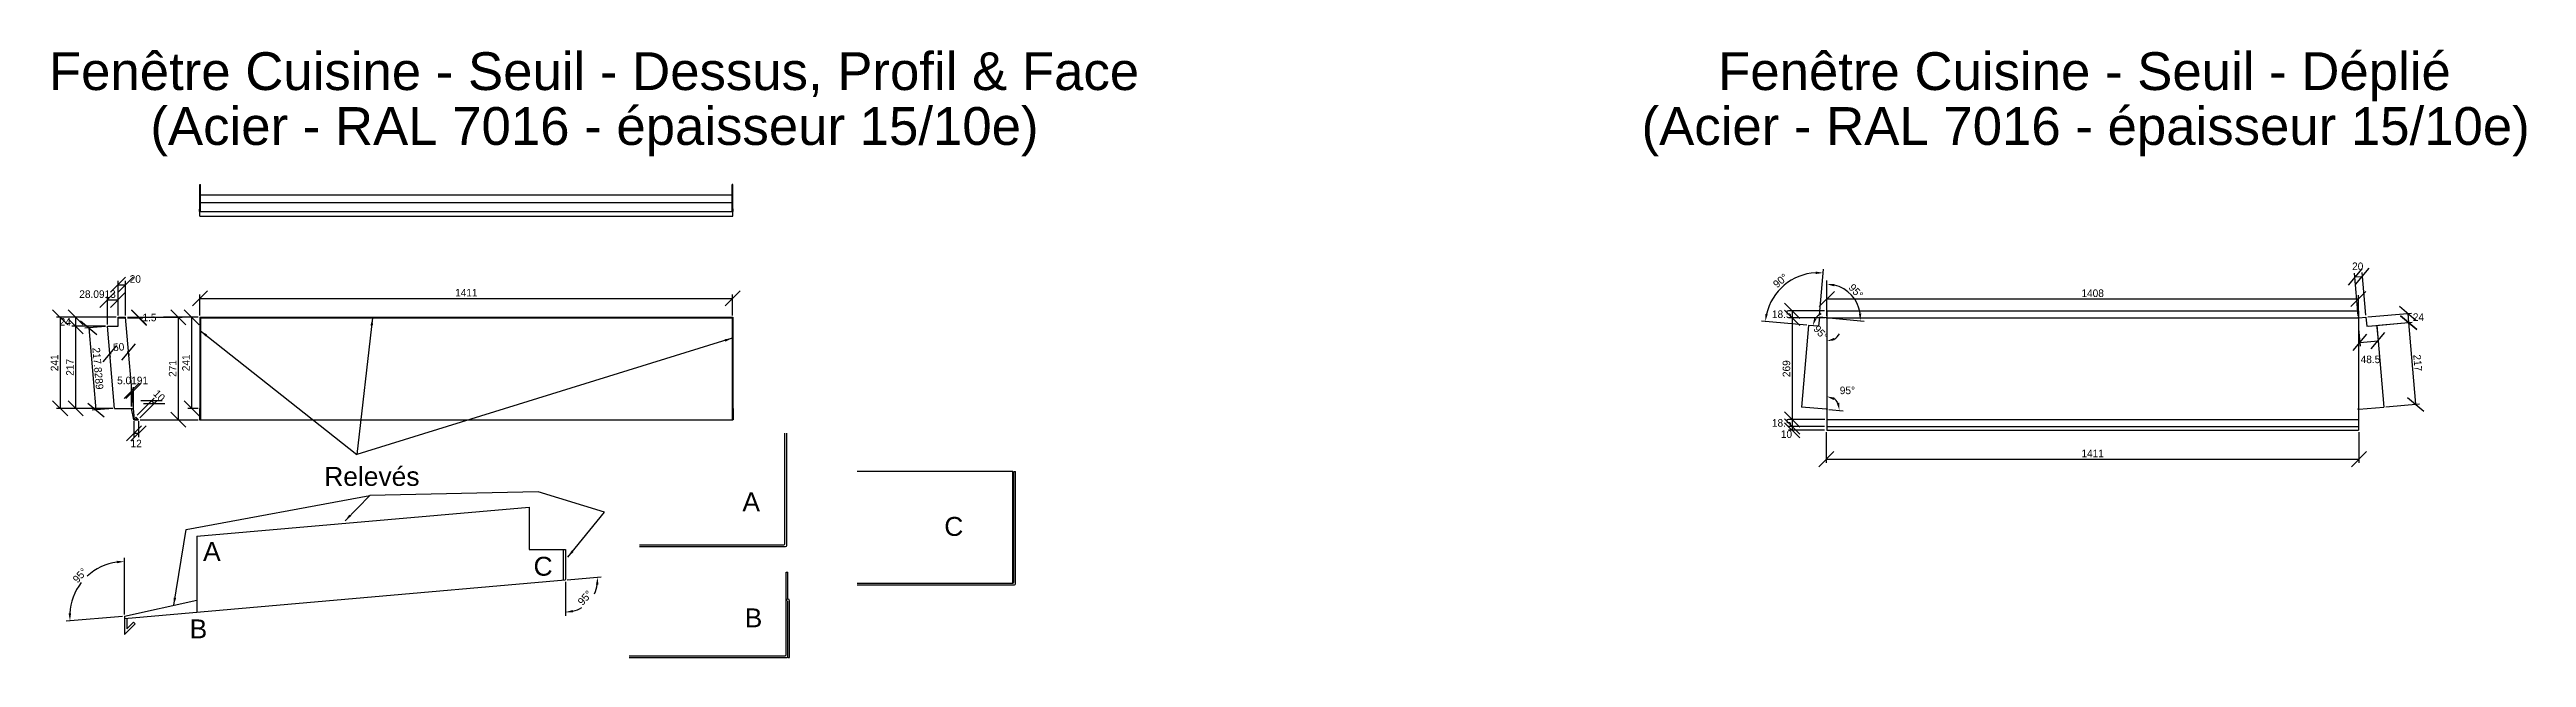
# Model space of a CAD drawing. Header units: millimetres. Extents: x 309 to 6870, y 299 to 1908.
import ezdxf

# ---------------------------------------------------------------- set-up
doc = ezdxf.new("R2010")
doc.units = ezdxf.units.MM
doc.layers.get('Defpoints').update_dxf_attribs({"true_color": 0xffffff})
doc.layers.add('0 ... Seuil ... Rectangle', color=5, linetype='Continuous', lineweight=25, true_color=0x0000ff)
doc.layers.add('0 ... Seuil ... Rectangle ... Cotes Angles', color=4, linetype='Continuous', lineweight=25, true_color=0x00ffff)
doc.styles.add('QCADDimTextStyle', font='txt')
doc.styles.add('textstyle11', font='')
doc.styles.add('textstyle12', font='')
doc.styles.add('textstyle13', font='')
doc.styles.add('textstyle14', font='')
doc.styles.add('textstyle15', font='')
doc.styles.add('textstyle16', font='')
doc.styles.add('textstyle17', font='')
doc.styles.add('textstyle18', font='')
doc.styles.add('textstyle19', font='')
doc.styles.add('textstyle20', font='')
doc.styles.add('textstyle21', font='')
doc.styles.get('textstyle11').set_extended_font_data('Liberation Sans')
doc.styles.get('textstyle12').set_extended_font_data('Liberation Sans')
doc.styles.get('textstyle13').set_extended_font_data('Liberation Sans')
doc.styles.get('textstyle14').set_extended_font_data('Liberation Sans')
doc.styles.get('textstyle15').set_extended_font_data('Liberation Sans')
doc.styles.get('textstyle16').set_extended_font_data('Liberation Sans')
doc.styles.get('textstyle17').set_extended_font_data('Liberation Sans')
doc.styles.get('textstyle18').set_extended_font_data('Liberation Sans')
doc.styles.get('textstyle19').set_extended_font_data('Liberation Sans')
doc.styles.get('textstyle20').set_extended_font_data('Liberation Sans')
doc.styles.get('textstyle21').set_extended_font_data('Liberation Sans')
doc.dimstyles.new('QCADDimStyle', dxfattribs={"dimtxt": 20, "dimasz": 20, "dimexe": 10, "dimexo": 5, "dimgap": 5, "dimtad": 1, "dimtoh": 1, "dimdec": 4, "dimzin": 0, "dimdsep": 46, "dimtxsty": 'QCADDimTextStyle', "dimcen": 0.09, "dimadec": 0, "dimazin": 0, "dimtfac": 1, "dimtdec": 4, "dimtofl": 0, "dimtmove": 0, "dimatfit": 3, "dimfxl": 1, "dimtolj": 1, "dimtzin": 0, "dimarcsym": 0})

# ---------------------------------------------------------------- blocks, each defined once
blk = doc.blocks.new('*D1')
at = {"layer": '0 ... Seuil ... Rectangle ... Cotes Angles', "color": 0, "lineweight": -2}
for p, q in [((434.2, 1152.9), (390.8, 1189.2)), ((457.1, 1175), (402.5, 1170.2)), ((412.5, 1171.1), (431.5, 954.1)), ((409.8, 972.2), (453.1, 935.9)), ((476, 958), (421.5, 953.2))]:
    blk.add_line(p, q, dxfattribs=at)
at = {"layer": 'Defpoints', "color": 0}
for p in [(462, 1175.4), (431.5, 954.1), (481, 958.4)]:
    blk.add_point(p, dxfattribs=at)
at = {"layer": '0 ... Seuil ... Rectangle ... Cotes Angles', "color": 0, "insert": (436.9, 1063.9), "char_height": 20, "attachment_point": 5, "rotation": 275, "style": 'QCADDimTextStyle'}
blk.add_mtext('\\A1;217.8289', dxfattribs=at)
blk = doc.blocks.new('*D2')
at = {"layer": '0 ... Seuil ... Rectangle ... Cotes Angles', "color": 0, "lineweight": -2}
for p, q in [((397.8, 1179.4), (357.8, 1219.4)), ((357.8, 1195.4), (397.8, 1155.4)), ((485.1, 1199.4), (367.8, 1199.4)), ((377.8, 1199.4), (377.8, 1175.4)), ((457, 1175.4), (367.8, 1175.4))]:
    blk.add_line(p, q, dxfattribs=at)
at = {"layer": 'Defpoints', "color": 0}
for p in [(490.1, 1199.4), (377.8, 1175.4), (462, 1175.4)]:
    blk.add_point(p, dxfattribs=at)
at = {"layer": '0 ... Seuil ... Rectangle ... Cotes Angles', "color": 0, "insert": (350.3, 1187.4), "char_height": 20, "attachment_point": 5, "style": 'QCADDimTextStyle'}
blk.add_mtext('\\A1;24', dxfattribs=at)
blk = doc.blocks.new('*D3')
at = {"layer": '0 ... Seuil ... Rectangle ... Cotes Angles', "color": 0, "lineweight": -2}
for p, q in [((397.8, 1155.4), (357.8, 1195.4)), ((457, 1175.4), (367.8, 1175.4)), ((377.8, 1175.4), (377.8, 958.4)), ((357.8, 978.4), (397.8, 938.4)), ((476, 958.4), (367.8, 958.4))]:
    blk.add_line(p, q, dxfattribs=at)
at = {"layer": 'Defpoints', "color": 0}
for p in [(462, 1175.4), (377.8, 958.4), (481, 958.4)]:
    blk.add_point(p, dxfattribs=at)
at = {"layer": '0 ... Seuil ... Rectangle ... Cotes Angles', "color": 0, "insert": (362.8, 1066.9), "char_height": 20, "attachment_point": 5, "rotation": 90, "style": 'QCADDimTextStyle'}
blk.add_mtext('\\A1;217', dxfattribs=at)
blk = doc.blocks.new('*D4')
at = {"layer": '0 ... Seuil ... Rectangle ... Cotes Angles', "color": 0, "lineweight": -2}
for p, q in [((515.1, 1199.4), (555.9, 1199.4)), ((515.3, 1197.9), (555.9, 1197.9)), ((525.9, 1219.4), (565.9, 1179.4)), ((565.9, 1177.9), (525.9, 1217.9))]:
    blk.add_line(p, q, dxfattribs=at)
at = {"layer": 'Defpoints', "color": 0}
for p in [(510.1, 1199.4), (510.3, 1197.9), (545.9, 1197.9)]:
    blk.add_point(p, dxfattribs=at)
at = {"layer": '0 ... Seuil ... Rectangle ... Cotes Angles', "color": 0, "insert": (573.4, 1198.7), "char_height": 20, "attachment_point": 5, "style": 'QCADDimTextStyle'}
blk.add_mtext('\\A1;1.5', dxfattribs=at)
blk = doc.blocks.new('*D5')
at = {"layer": '0 ... Seuil ... Rectangle ... Cotes Angles', "color": 0, "lineweight": -2}
for p, q in [((486.5, 1125), (450.2, 1081.7)), ((500, 1086), (536.3, 1129.4)), ((468.3, 1103.4), (472.1, 1103.7)), ((468.7, 1098.9), (469.2, 1093.4)), ((518.2, 1107.7), (514.4, 1107.4)), ((518.5, 1103.3), (519, 1097.8))]:
    blk.add_line(p, q, dxfattribs=at)
at = {"layer": 'Defpoints', "color": 0}
for p in [(468.3, 1103.9), (518.1, 1108.2), (518.2, 1107.7)]:
    blk.add_point(p, dxfattribs=at)
at = {"layer": '0 ... Seuil ... Rectangle ... Cotes Angles', "color": 0, "insert": (491.9, 1120.5), "char_height": 20, "attachment_point": 5, "rotation": 5, "style": 'QCADDimTextStyle'}
blk.add_mtext('\\A1;50', dxfattribs=at)
blk = doc.blocks.new('*D6')
at = {"layer": '0 ... Seuil ... Rectangle ... Cotes Angles', "color": 0, "lineweight": -2}
for p, q in [((515.1, 1199.4), (659.8, 1199.4)), ((669.8, 1179.4), (629.8, 1219.4)), ((649.8, 1199.4), (649.8, 928.4)), ((549.2, 928.4), (659.8, 928.4)), ((629.8, 948.4), (669.8, 908.4))]:
    blk.add_line(p, q, dxfattribs=at)
at = {"layer": 'Defpoints', "color": 0}
for p in [(510.1, 1199.4), (544.2, 928.4), (649.8, 928.4)]:
    blk.add_point(p, dxfattribs=at)
at = {"layer": '0 ... Seuil ... Rectangle ... Cotes Angles', "color": 0, "insert": (634.8, 1063.9), "char_height": 20, "attachment_point": 5, "rotation": 90, "style": 'QCADDimTextStyle'}
blk.add_mtext('\\A1;271', dxfattribs=at)
blk = doc.blocks.new('*D7')
at = {"layer": '0 ... Seuil ... Rectangle ... Cotes Angles', "color": 0, "lineweight": -2}
for p, q in [((540.8, 940), (585.7, 984.9)), ((547.9, 932.9), (592.8, 977.9)), ((606.9, 977.9), (550.4, 977.9)), ((557.4, 970.8), (614, 970.8)), ((578.7, 977.9), (585.7, 970.8))]:
    blk.add_line(p, q, dxfattribs=at)
at = {"layer": 'Defpoints', "color": 0}
for p in [(537.3, 936.5), (544.3, 929.4), (585.7, 970.8)]:
    blk.add_point(p, dxfattribs=at)
at = {"layer": '0 ... Seuil ... Rectangle ... Cotes Angles', "color": 0, "insert": (599.3, 992), "char_height": 20, "attachment_point": 5, "rotation": 315, "style": 'QCADDimTextStyle'}
blk.add_mtext('\\A1;10', dxfattribs=at)
blk = doc.blocks.new('*D8')
at = {"layer": '0 ... Seuil ... Rectangle ... Cotes Angles', "color": 0, "lineweight": -2}
for p, q in [((532.3, 924.4), (532.3, 882.5)), ((544.3, 924.4), (544.3, 882.5)), ((552.3, 912.5), (512.3, 872.5)), ((524.3, 872.5), (564.3, 912.5)), ((532.3, 892.5), (544.3, 892.5))]:
    blk.add_line(p, q, dxfattribs=at)
at = {"layer": 'Defpoints', "color": 0}
for p in [(532.3, 929.4), (544.3, 929.4), (544.3, 892.5)]:
    blk.add_point(p, dxfattribs=at)
at = {"layer": '0 ... Seuil ... Rectangle ... Cotes Angles', "color": 0, "insert": (538.2, 865.3), "char_height": 20, "attachment_point": 5, "style": 'QCADDimTextStyle'}
blk.add_mtext('\\A1;12', dxfattribs=at)
blk = doc.blocks.new('*D9')
at = {"layer": '0 ... Seuil ... Rectangle ... Cotes Angles', "color": 0, "lineweight": -2}
for p, q in [((705.1, 1179.4), (665.1, 1219.4)), ((702.2, 1199.4), (675.1, 1199.4)), ((685.1, 1199.4), (685.1, 958.4)), ((665.1, 978.4), (705.1, 938.4)), ((702.2, 958.4), (675.1, 958.4))]:
    blk.add_line(p, q, dxfattribs=at)
at = {"layer": 'Defpoints', "color": 0}
for p in [(707.2, 1199.4), (685.1, 958.4), (707.2, 958.4)]:
    blk.add_point(p, dxfattribs=at)
at = {"layer": '0 ... Seuil ... Rectangle ... Cotes Angles', "color": 0, "insert": (670.1, 1078.9), "char_height": 20, "attachment_point": 5, "rotation": 90, "style": 'QCADDimTextStyle'}
blk.add_mtext('\\A1;241', dxfattribs=at)
blk = doc.blocks.new('*D10')
at = {"layer": '0 ... Seuil ... Rectangle ... Cotes Angles', "color": 0, "lineweight": -2}
for p, q in [((727.2, 1269.4), (687.2, 1229.4)), ((707.2, 1204.4), (707.2, 1259.4)), ((707.2, 1249.4), (2118.2, 1249.4)), ((2098.2, 1229.4), (2138.2, 1269.4)), ((2118.2, 1204.4), (2118.2, 1259.4))]:
    blk.add_line(p, q, dxfattribs=at)
at = {"layer": 'Defpoints', "color": 0}
for p in [(2118.2, 1249.4), (707.2, 1199.4), (2118.2, 1199.4)]:
    blk.add_point(p, dxfattribs=at)
at = {"layer": '0 ... Seuil ... Rectangle ... Cotes Angles', "color": 0, "insert": (1412.7, 1264.4), "char_height": 20, "attachment_point": 5, "style": 'QCADDimTextStyle'}
blk.add_mtext('\\A1;1411', dxfattribs=at)
blk = doc.blocks.new('*D11')
at = {"layer": '0 ... Seuil ... Rectangle ... Cotes Angles', "color": 0, "lineweight": -2}
for p, q in [((356.9, 1179.4), (316.9, 1219.4)), ((485.1, 1199.4), (326.9, 1199.4)), ((336.9, 1199.4), (336.9, 958.4)), ((316.9, 978.4), (356.9, 938.4)), ((476, 958.4), (326.9, 958.4))]:
    blk.add_line(p, q, dxfattribs=at)
at = {"layer": 'Defpoints', "color": 0}
for p in [(490.1, 1199.4), (336.9, 958.4), (481, 958.4)]:
    blk.add_point(p, dxfattribs=at)
at = {"layer": '0 ... Seuil ... Rectangle ... Cotes Angles', "color": 0, "insert": (321.9, 1078.9), "char_height": 20, "attachment_point": 5, "rotation": 90, "style": 'QCADDimTextStyle'}
blk.add_mtext('\\A1;241', dxfattribs=at)
blk = doc.blocks.new('*D12')
at = {"layer": '0 ... Seuil ... Rectangle ... Cotes Angles', "color": 0, "lineweight": -2}
for p, q in [((507.1, 413.3), (507.1, 563.1)), ((502.1, 407.9), (352.9, 394.8))]:
    blk.add_line(p, q, dxfattribs=at)
for start, end in [(97.92113, 132.85173), (142.14827, 177.07887)]:
    blk.add_arc((507.1, 408.3), 144.8, start, end, dxfattribs=at)
at = {"layer": '0 ... Seuil ... Rectangle ... Cotes Angles', "color": 0}
for points in [[(487.4, 548.4), (486.9, 555), (507.1, 553.1)], [(359.2, 415.6), (365.8, 415.7), (362.9, 395.7)]]:
    blk.add_solid(points, dxfattribs=at)
at = {"layer": 'Defpoints', "color": 0}
for p in [(431.1, 531.5), (507.1, 408.3), (507.1, 408.3), (699.1, 425.1), (507.1, 360.3)]:
    blk.add_point(p, dxfattribs=at)
at = {"layer": '0 ... Seuil ... Rectangle ... Cotes Angles', "color": 0, "insert": (389.3, 516.2), "char_height": 20, "attachment_point": 5, "rotation": 47.5, "style": 'QCADDimTextStyle'}
blk.add_mtext('\\A1;95%%d', dxfattribs=at)
blk = doc.blocks.new('*D13')
at = {"layer": '0 ... Seuil ... Rectangle ... Cotes Angles', "color": 0, "lineweight": -2}
for p, q in [((1675.1, 499.5), (1675.1, 409.1)), ((1680.1, 504.9), (1770.1, 512.8))]:
    blk.add_line(p, q, dxfattribs=at)
for start, end in [(334.53524, 351.54078), (283.45922, 300.46476)]:
    blk.add_arc((1675.1, 504.5), 85.3, start, end, dxfattribs=at)
at = {"layer": '0 ... Seuil ... Rectangle ... Cotes Angles', "color": 0}
for points in [[(1762.8, 491.8), (1756.2, 492), (1760.1, 511.9)], [(1694.6, 424.8), (1695.3, 418.2), (1675.1, 419.1)]]:
    blk.add_solid(points, dxfattribs=at)
at = {"layer": 'Defpoints', "color": 0}
for p in [(1675.1, 584.5), (1674.2, 504.4), (1675.1, 505.4), (513.1, 402.8), (1719.9, 431.8)]:
    blk.add_point(p, dxfattribs=at)
at = {"layer": '0 ... Seuil ... Rectangle ... Cotes Angles', "color": 0, "insert": (1726.9, 456.9), "char_height": 20, "attachment_point": 5, "rotation": 47.5, "style": 'QCADDimTextStyle'}
blk.add_mtext('\\A1;95%%d', dxfattribs=at)
blk = doc.blocks.new('*D14')
at = {"layer": '0 ... Seuil ... Rectangle ... Cotes Angles', "color": 0, "lineweight": -2}
for p, q in [((506.2, 984.6), (546.2, 1024.6)), ((551.2, 1024.6), (511.2, 984.6)), ((526.2, 963.4), (526.2, 1014.6)), ((531.2, 963.4), (531.2, 1014.6))]:
    blk.add_line(p, q, dxfattribs=at)
at = {"layer": 'Defpoints', "color": 0}
for p in [(531.2, 1004.6), (526.2, 958.4), (531.2, 958.4)]:
    blk.add_point(p, dxfattribs=at)
at = {"layer": '0 ... Seuil ... Rectangle ... Cotes Angles', "color": 0, "insert": (528.7, 1032.1), "char_height": 20, "attachment_point": 5, "style": 'QCADDimTextStyle'}
blk.add_mtext('\\A1;5.0191', dxfattribs=at)
blk = doc.blocks.new('*D15')
at = {"layer": '0 ... Seuil ... Rectangle ... Cotes Angles', "color": 0, "lineweight": -2}
for p, q in [((510.1, 1305.5), (470.1, 1265.5)), ((490.1, 1265.5), (530.1, 1305.5)), ((490.1, 1204.4), (490.1, 1295.5)), ((490.1, 1285.5), (510.1, 1285.5)), ((510.1, 1204.4), (510.1, 1295.5))]:
    blk.add_line(p, q, dxfattribs=at)
at = {"layer": 'Defpoints', "color": 0}
for p in [(510.1, 1285.5), (490.1, 1199.4), (510.1, 1199.4)]:
    blk.add_point(p, dxfattribs=at)
at = {"layer": '0 ... Seuil ... Rectangle ... Cotes Angles', "color": 0, "insert": (535.9, 1300.5), "char_height": 20, "attachment_point": 5, "style": 'QCADDimTextStyle'}
blk.add_mtext('\\A1;20', dxfattribs=at)
blk = doc.blocks.new('*D16')
at = {"layer": '0 ... Seuil ... Rectangle ... Cotes Angles', "color": 0, "lineweight": -2}
for p, q in [((482, 1265.5), (442, 1225.5)), ((462, 1180.4), (462, 1255.5)), ((470.1, 1225.5), (510.1, 1265.5)), ((490.1, 1204.4), (490.1, 1255.5)), ((462, 1245.5), (490.1, 1245.5))]:
    blk.add_line(p, q, dxfattribs=at)
at = {"layer": 'Defpoints', "color": 0}
for p in [(490.1, 1245.5), (490.1, 1199.4), (462, 1175.4)]:
    blk.add_point(p, dxfattribs=at)
at = {"layer": '0 ... Seuil ... Rectangle ... Cotes Angles', "color": 0, "insert": (435.9, 1260.5), "char_height": 20, "attachment_point": 5, "style": 'QCADDimTextStyle'}
blk.add_mtext('\\A1;28.0913', dxfattribs=at)
blk = doc.blocks.new('*D17')
at = {"layer": '0 ... Seuil ... Rectangle ... Cotes Angles', "color": 0, "lineweight": -2}
for p, q in [((5036.5, 1267.9), (4996.5, 1227.9)), ((5016.5, 1202.9), (5016.5, 1257.9)), ((5016.5, 1247.9), (6424.5, 1247.9)), ((6404.5, 1227.9), (6444.5, 1267.9)), ((6424.5, 1202.9), (6424.5, 1257.9))]:
    blk.add_line(p, q, dxfattribs=at)
at = {"layer": 'Defpoints', "color": 0}
for p in [(6424.5, 1247.9), (5016.5, 1197.9), (6424.5, 1197.9)]:
    blk.add_point(p, dxfattribs=at)
at = {"layer": '0 ... Seuil ... Rectangle ... Cotes Angles', "color": 0, "insert": (5720.5, 1262.9), "char_height": 20, "attachment_point": 5, "style": 'QCADDimTextStyle'}
blk.add_mtext('\\A1;1408', dxfattribs=at)
blk = doc.blocks.new('*D18')
at = {"layer": '0 ... Seuil ... Rectangle ... Cotes Angles', "color": 0, "lineweight": -2}
for p, q in [((5015, 895.4), (5015, 814)), ((6426, 895.4), (6426, 814)), ((5035, 844), (4995, 804)), ((5015, 824), (6426, 824)), ((6406, 804), (6446, 844))]:
    blk.add_line(p, q, dxfattribs=at)
at = {"layer": 'Defpoints', "color": 0}
for p in [(5015, 900.4), (6426, 900.4), (6426, 824)]:
    blk.add_point(p, dxfattribs=at)
at = {"layer": '0 ... Seuil ... Rectangle ... Cotes Angles', "color": 0, "insert": (5720.5, 839), "char_height": 20, "attachment_point": 5, "style": 'QCADDimTextStyle'}
blk.add_mtext('\\A1;1411', dxfattribs=at)
blk = doc.blocks.new('*D19')
at = {"layer": '0 ... Seuil ... Rectangle ... Cotes Angles', "color": 0, "lineweight": -2}
for p, q in [((4944.5, 1196.4), (4904.5, 1236.4)), ((4904.5, 1217.9), (4944.5, 1177.9)), ((5010, 1216.4), (4914.5, 1216.4)), ((5011.5, 1197.9), (4914.5, 1197.9)), ((4924.5, 1216.4), (4924.5, 1197.9))]:
    blk.add_line(p, q, dxfattribs=at)
at = {"layer": 'Defpoints', "color": 0}
for p in [(4924.5, 1197.9), (5015, 1216.4), (5016.5, 1197.9)]:
    blk.add_point(p, dxfattribs=at)
at = {"layer": '0 ... Seuil ... Rectangle ... Cotes Angles', "color": 0, "insert": (4897, 1207.2), "char_height": 20, "attachment_point": 5, "style": 'QCADDimTextStyle'}
blk.add_mtext('\\A1;18.5', dxfattribs=at)
blk = doc.blocks.new('*D20')
at = {"layer": '0 ... Seuil ... Rectangle ... Cotes Angles', "color": 0, "lineweight": -2}
for p, q in [((4944.5, 1177.9), (4904.5, 1217.9)), ((5011.5, 1197.9), (4914.5, 1197.9)), ((4924.5, 1197.9), (4924.5, 928.9)), ((4904.5, 948.9), (4944.5, 908.9)), ((5011.5, 928.9), (4914.5, 928.9))]:
    blk.add_line(p, q, dxfattribs=at)
at = {"layer": 'Defpoints', "color": 0}
for p in [(5016.5, 1197.9), (4924.5, 928.9), (5016.5, 928.9)]:
    blk.add_point(p, dxfattribs=at)
at = {"layer": '0 ... Seuil ... Rectangle ... Cotes Angles', "color": 0, "insert": (4909.5, 1063.4), "char_height": 20, "attachment_point": 5, "rotation": 90, "style": 'QCADDimTextStyle'}
blk.add_mtext('\\A1;269', dxfattribs=at)
blk = doc.blocks.new('*D21')
at = {"layer": '0 ... Seuil ... Rectangle ... Cotes Angles', "color": 0, "lineweight": -2}
for p, q in [((4944.5, 908.9), (4904.5, 948.9)), ((4904.5, 930.4), (4944.5, 890.4)), ((5011.5, 928.9), (4914.5, 928.9)), ((4924.5, 928.9), (4924.5, 910.4)), ((5010, 910.4), (4914.5, 910.4))]:
    blk.add_line(p, q, dxfattribs=at)
at = {"layer": 'Defpoints', "color": 0}
for p in [(5016.5, 928.9), (4924.5, 910.4), (5015, 910.4)]:
    blk.add_point(p, dxfattribs=at)
at = {"layer": '0 ... Seuil ... Rectangle ... Cotes Angles', "color": 0, "insert": (4897, 919.7), "char_height": 20, "attachment_point": 5, "style": 'QCADDimTextStyle'}
blk.add_mtext('\\A1;18.5', dxfattribs=at)
blk = doc.blocks.new('*D22')
at = {"layer": '0 ... Seuil ... Rectangle ... Cotes Angles', "color": 0, "lineweight": -2}
for p, q in [((4944.5, 890.4), (4904.5, 930.4)), ((4904.5, 920.4), (4944.5, 880.4)), ((5010, 910.4), (4914.5, 910.4)), ((5010, 900.4), (4914.5, 900.4)), ((4924.5, 910.4), (4924.5, 900.4))]:
    blk.add_line(p, q, dxfattribs=at)
at = {"layer": 'Defpoints', "color": 0}
for p in [(4924.5, 900.4), (5015, 910.4), (5015, 900.4)]:
    blk.add_point(p, dxfattribs=at)
at = {"layer": '0 ... Seuil ... Rectangle ... Cotes Angles', "color": 0, "insert": (4909.5, 890), "char_height": 20, "attachment_point": 5, "style": 'QCADDimTextStyle'}
blk.add_mtext('\\A1;10', dxfattribs=at)
blk = doc.blocks.new('*D23')
at = {"layer": '0 ... Seuil ... Rectangle ... Cotes Angles', "color": 0, "lineweight": -2}
for p, q in [((5016.5, 1202.9), (5016.5, 1296.7)), ((5021.5, 1197.5), (5114.9, 1189.3))]:
    blk.add_line(p, q, dxfattribs=at)
blk.add_arc((5016.5, 1197.9), 88.8, 7.92951, 77.07049, dxfattribs=at)
at = {"layer": '0 ... Seuil ... Rectangle ... Cotes Angles', "color": 0}
for points in [[(5036.7, 1287.8), (5036, 1281.2), (5016.5, 1286.7)], [(5101.1, 1210.1), (5107.8, 1210.2), (5105, 1190.2)]]:
    blk.add_solid(points, dxfattribs=at)
at = {"layer": 'Defpoints', "color": 0}
for p in [(4996.6, 1199.6), (5016.5, 1197.9), (5016.5, 1197.9), (5095.9, 1237.8), (5016.5, 928.9)]:
    blk.add_point(p, dxfattribs=at)
at = {"layer": '0 ... Seuil ... Rectangle ... Cotes Angles', "color": 0, "insert": (5093.4, 1268.4), "char_height": 20, "attachment_point": 5, "rotation": 312.5, "style": 'QCADDimTextStyle'}
blk.add_mtext('\\A1;95%%d', dxfattribs=at)
blk = doc.blocks.new('*D24')
at = {"layer": '0 ... Seuil ... Rectangle ... Cotes Angles', "color": 0, "lineweight": -2}
for p, q in [((4997, 1204.6), (5007.7, 1326.7)), ((4963.2, 1178.5), (4843.5, 1188.9))]:
    blk.add_line(p, q, dxfattribs=at)
blk.add_arc((4994.5, 1175.7), 141.6, 93.10032, 166.89968, dxfattribs=at)
at = {"layer": '0 ... Seuil ... Rectangle ... Cotes Angles', "color": 0}
for points in [[(4986.8, 1313.8), (4986.9, 1320.4), (5006.8, 1316.8)], [(4853.3, 1208.4), (4859.9, 1207.3), (4853.4, 1188.1)]]:
    blk.add_solid(points, dxfattribs=at)
at = {"layer": 'Defpoints', "color": 0}
for p in [(4934.7, 1304.1), (4996.6, 1199.6), (4968.2, 1178), (4994.5, 1175.7), (4994.5, 1175.7)]:
    blk.add_point(p, dxfattribs=at)
at = {"layer": '0 ... Seuil ... Rectangle ... Cotes Angles', "color": 0, "insert": (4893.5, 1296.1), "char_height": 20, "attachment_point": 5, "rotation": 40, "style": 'QCADDimTextStyle'}
blk.add_mtext('\\A1;90%%d', dxfattribs=at)
blk = doc.blocks.new('*D25')
at = {"layer": '0 ... Seuil ... Rectangle ... Cotes Angles', "color": 0, "lineweight": -2}
for start, end in [(113.34063, 144.17032), (300.82968, 331.65937)]:
    blk.add_arc((5016.5, 1173.8), 37.6, start, end, dxfattribs=at)
at = {"layer": '0 ... Seuil ... Rectangle ... Cotes Angles', "color": 0}
for points in [[(4982.9, 1197), (4989.1, 1194.7), (4979, 1177.1)], [(5034.9, 1144.7), (5036.7, 1138.3), (5016.5, 1136.2)]]:
    blk.add_solid(points, dxfattribs=at)
at = {"layer": 'Defpoints', "color": 0}
for p in [(5016.5, 1197.9), (4968.2, 1178), (4982.9, 1156.9), (4994.5, 1175.7), (5016.5, 928.9)]:
    blk.add_point(p, dxfattribs=at)
at = {"layer": '0 ... Seuil ... Rectangle ... Cotes Angles', "color": 0, "insert": (5000.2, 1158.8), "char_height": 20, "attachment_point": 5, "rotation": 312.5, "style": 'QCADDimTextStyle'}
blk.add_mtext('\\A1;95%%d', dxfattribs=at)
blk = doc.blocks.new('*D26')
at = {"layer": '0 ... Seuil ... Rectangle ... Cotes Angles', "color": 0, "lineweight": -2}
blk.add_line((5021.5, 955.5), (5060.1, 952.2), dxfattribs=at)
blk.add_arc((5016.5, 956), 33.7, 29.48259, 55.51741, dxfattribs=at)
at = {"layer": '0 ... Seuil ... Rectangle ... Cotes Angles', "color": 0}
for points in [[(5036.6, 987), (5034.6, 980.6), (5016.5, 989.7)], [(5042.6, 971.9), (5049.1, 973.3), (5050.1, 953)]]:
    blk.add_solid(points, dxfattribs=at)
at = {"layer": 'Defpoints', "color": 0}
for p in [(5016.5, 1126.2), (4949.3, 961.9), (5016.5, 956), (5016.5, 923.9), (5046.7, 971.1)]:
    blk.add_point(p, dxfattribs=at)
at = {"layer": '0 ... Seuil ... Rectangle ... Cotes Angles', "color": 0, "insert": (5070.9, 1005.8), "char_height": 20, "attachment_point": 5, "style": 'QCADDimTextStyle'}
blk.add_mtext('\\A1;95%%d', dxfattribs=at)
blk = doc.blocks.new('*D27')
at = {"layer": '0 ... Seuil ... Rectangle ... Cotes Angles', "color": 0, "lineweight": -2}
for p, q in [((6433.2, 1327.6), (6396.9, 1284.3)), ((6424.1, 1202.9), (6414.2, 1315.9)), ((6416.8, 1286), (6453.2, 1329.4)), ((6444, 1204.6), (6434.1, 1317.7)), ((6415, 1306), (6435, 1307.7))]:
    blk.add_line(p, q, dxfattribs=at)
at = {"layer": 'Defpoints', "color": 0}
for p in [(6435, 1307.7), (6424.5, 1197.9), (6444.4, 1199.6)]:
    blk.add_point(p, dxfattribs=at)
at = {"layer": '0 ... Seuil ... Rectangle ... Cotes Angles', "color": 0, "insert": (6422.6, 1334.2), "char_height": 20, "attachment_point": 5, "style": 'QCADDimTextStyle'}
blk.add_mtext('\\A1;20', dxfattribs=at)
blk = doc.blocks.new('*D28')
at = {"layer": '0 ... Seuil ... Rectangle ... Cotes Angles', "color": 0, "lineweight": -2}
for p, q in [((6449.4, 1200.1), (6565, 1210.2)), ((6451.5, 1176.2), (6567.1, 1186.3)), ((6576.8, 1191.1), (6533.4, 1227.5)), ((6535.5, 1203.6), (6578.8, 1167.2)), ((6555.1, 1209.3), (6557.2, 1185.4))]:
    blk.add_line(p, q, dxfattribs=at)
at = {"layer": 'Defpoints', "color": 0}
for p in [(6444.4, 1199.6), (6557.2, 1185.4), (6446.5, 1175.7)]:
    blk.add_point(p, dxfattribs=at)
at = {"layer": '0 ... Seuil ... Rectangle ... Cotes Angles', "color": 0, "insert": (6583.5, 1199.8), "char_height": 20, "attachment_point": 5, "style": 'QCADDimTextStyle'}
blk.add_mtext('\\A1;24', dxfattribs=at)
blk = doc.blocks.new('*D29')
at = {"layer": '0 ... Seuil ... Rectangle ... Cotes Angles', "color": 0, "lineweight": -2}
for p, q in [((6477.8, 1178.5), (6567.1, 1186.3)), ((6578.8, 1167.2), (6535.5, 1203.6)), ((6557.2, 1185.4), (6576.1, 969.2)), ((6554.4, 987.4), (6597.8, 951.1)), ((6496.7, 962.3), (6586, 970.1))]:
    blk.add_line(p, q, dxfattribs=at)
at = {"layer": 'Defpoints', "color": 0}
for p in [(6472.8, 1178), (6491.7, 961.9), (6576.1, 969.2)]:
    blk.add_point(p, dxfattribs=at)
at = {"layer": '0 ... Seuil ... Rectangle ... Cotes Angles', "color": 0, "insert": (6581.6, 1078.6), "char_height": 20, "attachment_point": 5, "rotation": 275, "style": 'QCADDimTextStyle'}
blk.add_mtext('\\A1;217', dxfattribs=at)
blk = doc.blocks.new('*D30')
at = {"layer": '0 ... Seuil ... Rectangle ... Cotes Angles', "color": 0, "lineweight": -2}
for p, q in [((6446.3, 1154.6), (6409.9, 1111.3)), ((6424.9, 1168.8), (6428.9, 1123)), ((6428.1, 1133), (6476.4, 1137.2)), ((6458.2, 1115.5), (6494.6, 1158.9)), ((6473.3, 1173.1), (6477.3, 1127.2))]:
    blk.add_line(p, q, dxfattribs=at)
at = {"layer": 'Defpoints', "color": 0}
for p in [(6424.5, 1173.8), (6472.8, 1178), (6476.4, 1137.2)]:
    blk.add_point(p, dxfattribs=at)
at = {"layer": '0 ... Seuil ... Rectangle ... Cotes Angles', "color": 0, "insert": (6456.4, 1087.8), "char_height": 20, "attachment_point": 5, "style": 'QCADDimTextStyle'}
blk.add_mtext('\\A1;48.5', dxfattribs=at)

msp = doc.modelspace()

# ---------------------------------------------------------------- linework, layer by layer
at = {"layer": '0 ... Seuil ... Rectangle'}
for p, q in [((707.21487, 1479.89235), (707.21487, 1551.02457)), ((707.21487, 1551.02457), (708.71487, 1551.02457)), ((708.71487, 1478.89235), (708.71487, 1551.02457)), ((708.71487, 1522.93331), (2116.71487, 1522.93331)), ((2116.71487, 1478.89235), (2116.71487, 1551.02457)), ((2118.21487, 1551.02457), (2116.71487, 1551.02457)), ((2118.21487, 1479.89235), (2118.21487, 1551.02457)), ((705.71487, 1478.89235), (705.71487, 1485.60517)), ((707.21487, 1478.89235), (705.71487, 1478.89235)), ((706.71487, 1486.60517), (707.21487, 1486.60517)), ((707.21487, 1486.60517), (707.71487, 1486.60517)), ((707.21487, 1466.89235), (707.21487, 1479.89235)), ((707.21487, 1466.89235), (2118.21487, 1466.89235)), ((708.21487, 1478.89235), (2117.21487, 1478.89235)), ((708.71487, 1502.93331), (2116.71487, 1502.93331)), ((708.71487, 1478.89235), (708.71487, 1485.60517)), ((2116.71487, 1478.89235), (2116.71487, 1485.60517)), ((2117.71487, 1486.60517), (2118.21487, 1486.60517)), ((2118.71487, 1486.60517), (2118.21487, 1486.60517)), ((2118.21487, 1466.89235), (2118.21487, 1479.89235)), ((2118.21487, 1478.89235), (2119.71487, 1478.89235)), ((2118.21487, 1478.89235), (2119.71487, 1478.89235)), ((2119.71487, 1478.89235), (2119.71487, 1485.60517)), ((490.13254, 1199.40094), (510.13254, 1199.40094)), ((490.13254, 1175.40094), (490.13254, 1199.40094)), ((490.13254, 1197.90094), (510.26377, 1197.90094)), ((533.84196, 928.40094), (510.13254, 1199.40094)), ((707.21487, 1199.40094), (2118.21487, 1199.40094)), ((707.21487, 1199.40094), (707.21487, 928.40094)), ((707.21487, 1197.90094), (2118.21487, 1197.90094)), ((708.71487, 1197.90094), (708.71487, 928.40094)), ((2116.71487, 1197.90094), (2116.71487, 928.40094)), ((2118.21487, 1199.40094), (2118.21487, 928.40094)), ((4996.57782, 1199.64406), (4994.48609, 1175.73538)), ((5015.00743, 1198.03167), (4996.57782, 1199.64406)), ((5016.50172, 1216.40094), (6424.50172, 1216.40094)), ((5016.50172, 1216.40094), (5016.50172, 1199.40094)), ((5016.50172, 1196.40094), (5016.50172, 957.48036)), ((5018.00172, 1197.90094), (6423.00172, 1197.90094)), ((6424.50172, 1216.40094), (6424.50172, 1199.40094)), ((6424.50172, 1196.40094), (6424.50172, 957.48036)), ((6425.99601, 1198.03167), (6444.42561, 1199.64406)), ((6444.42561, 1199.64406), (6446.51735, 1175.73538)), ((481.02631, 958.40094), (462.04127, 1175.40094)), ((462.04127, 1175.40094), (490.13254, 1175.40094)), ((4968.18628, 1178.03632), (4949.27348, 961.86207)), ((4994.48609, 1175.73538), (4968.18628, 1178.03632)), ((6446.51735, 1175.73538), (6472.81716, 1178.03632)), ((6472.81716, 1178.03632), (6491.72996, 961.86207)), ((516.79062, 1106.0881), (516.65989, 1107.58239)), ((481.02631, 958.40094), (531.2173, 958.40094)), ((532.33623, 928.40094), (526.1982, 958.40094)), ((532.33623, 928.40094), (544.33623, 928.40094)), ((533.71073, 929.90094), (540.71491, 929.90094)), ((536.20451, 934.41135), (537.26517, 935.47201)), ((536.20451, 934.41135), (540.71491, 929.90094)), ((537.26517, 935.47201), (544.33623, 928.40094)), ((705.71487, 958.40094), (708.71487, 958.40094)), ((705.71487, 958.40094), (705.71487, 928.40094)), ((705.71487, 928.40094), (707.21487, 928.40094)), ((707.21487, 928.40094), (2118.21487, 928.40094)), ((2116.71487, 958.40094), (2119.71487, 958.40094)), ((2119.71487, 928.40094), (2118.21487, 928.40094)), ((2119.71487, 958.40094), (2119.71487, 928.40094)), ((5015.00743, 956.11109), (4949.27348, 961.86207)), ((5016.50172, 954.48036), (5016.50172, 900.40094)), ((5016.50172, 928.90094), (6424.50172, 928.90094)), ((6424.50172, 954.48036), (6424.50172, 900.40094)), ((6425.99601, 956.11109), (6491.72996, 961.86207)), ((2256.80971, 600.21981), (2256.80971, 892.71981)), ((2261.30971, 595.71981), (2261.30971, 892.71981)), ((5016.50172, 910.40094), (6424.50172, 910.40094)), ((5016.50172, 900.40094), (6424.50172, 900.40094)), ((2860.29442, 791.0652), (2447.79442, 791.0652)), ((2860.29442, 495.5652), (2860.29442, 791.0652)), ((2863.29442, 498.5652), (2863.29442, 791.0652)), ((2863.29442, 791.0652), (2867.79442, 791.0652)), ((2867.79442, 494.0652), (2867.79442, 791.0652)), ((699.09167, 619.84155), (1579.09167, 696.83157)), ((1579.09167, 696.83157), (1579.09167, 584.46652)), ((699.09167, 619.84155), (699.09167, 419.07758)), ((1871.30971, 597.21981), (2253.80971, 597.21981)), ((1871.30971, 592.71981), (2258.30971, 592.71981)), ((1579.09167, 584.46652), (1675.09167, 584.46652)), ((1669.09167, 584.46652), (1669.09167, 503.94159)), ((1675.09167, 584.46652), (1675.09167, 505.38285)), ((507.09167, 402.27976), (1674.17883, 504.38665)), ((2259.9729, 449.33037), (2259.9729, 524.75303)), ((2259.9729, 524.75303), (2264.4729, 524.75303)), ((2264.4729, 453.83037), (2264.4729, 524.75303)), ((2447.79442, 495.5652), (2860.29442, 495.5652)), ((2447.79442, 491.0652), (2864.79442, 491.0652)), ((507.09167, 408.30268), (699.09167, 451.19982)), ((507.09167, 408.30268), (507.09167, 360.30268)), ((513.09167, 402.80469), (513.09167, 374.78796)), ((2259.9729, 306.83037), (2259.9729, 449.33037)), ((2264.4729, 299.33037), (2264.4729, 449.33037)), ((2268.9729, 299.33037), (2268.9729, 449.33037)), ((535.37594, 388.58695), (507.09167, 360.30268)), ((531.1333, 392.82959), (513.09167, 374.78796)), ((531.1333, 392.82959), (535.37594, 388.58695)), ((1844.4729, 303.83037), (2256.9729, 303.83037)), ((1844.4729, 299.33037), (2261.4729, 299.33037)), ((2264.4729, 299.33037), (2268.9729, 299.33037))]:
    msp.add_line(p, q, dxfattribs=at)
for centre, radius, start, end in [((706.71487, 1485.60517), 1, 90, 180), ((708.21487, 1479.89235), 1, 180, 270), ((707.71487, 1485.60517), 1, 0, 90), ((2117.71487, 1485.60517), 1, 90, 180), ((2117.21487, 1479.89235), 1, 270, 0), ((2118.71487, 1485.60517), 1, 0, 90), ((5016.50172, 1197.90094), 1.5, 175, 90), ((6424.50172, 1197.90094), 1.5, 90, 5), ((5016.50172, 955.98036), 1.5, 270, 175), ((6424.50172, 955.98036), 1.5, 5, 270), ((2253.80971, 600.21981), 3, 270, 0), ((2258.30971, 595.71981), 3, 270, 0), ((1674.09167, 505.38285), 1, 275, 0), ((2860.29442, 498.5652), 3, 270, 0), ((2864.79442, 494.0652), 3, 270, 0), ((2264.4729, 449.33037), 4.5, 0, 180), ((2256.9729, 306.83037), 3, 270, 0), ((2261.4729, 302.33037), 3, 270, 0)]:
    msp.add_arc(centre, radius, start, end, dxfattribs=at)
at = {"layer": '0 ... Seuil ... Rectangle ... Cotes Angles'}
for p, q in [((702.21487, 1199.40094), (610.6427, 1199.40094)), ((610.6427, 928.40094), (702.21487, 928.40094))]:
    msp.add_line(p, q, dxfattribs=at)

# ---------------------------------------------------------------- texts
at = {"layer": '0 ... Seuil ... Rectangle ... Cotes Angles', "attachment_point": 1}
for s, insert, char_height, style in [('Fenêtre Cuisine - Seuil - Dessus, Profil & Face\\P', (307.00903, 1900.66963), 100, 'textstyle19'), ('Fenêtre Cuisine - Seuil - Déplié\\P', (4728.30301, 1900.66963), 100, 'textstyle21'), ('(Acier - RAL 7016 - épaisseur 15/10e)', (575.92416, 1755.48322), 100, 'textstyle11'), ('(Acier - RAL 7016 - épaisseur 15/10e)', (4525.72699, 1755.48322), 100, 'textstyle20'), ('Relevés', (1036.41135, 803.28185), 50, 'textstyle12'), ('A', (2144.01363, 736.02079), 50, 'textstyle18'), ('C', (2678.71686, 670.96185), 50, 'textstyle17'), ('A', (715.43906, 604.81384), 50, 'textstyle13'), ('C', (1590.80162, 565.48322), 50, 'textstyle16'), ('B', (679.85995, 399.81039), 50, 'textstyle14'), ('B', (2150.1129, 429.02388), 50, 'textstyle15')]:
    msp.add_mtext(s, dxfattribs=dict(at, insert=insert, char_height=char_height, style=style))

# ---------------------------------------------------------------- dimensions: what is measured, and where the dimension line sits
at = {"layer": '0 ... Seuil ... Rectangle ... Cotes Angles'}
for base, p1, p2, angle, picture, middle, dimtype in [((510.13254, 1285.48322), (490.13254, 1199.40094), (510.13254, 1199.40094), 360, '*D15', (535.92416, 1300.48322), 161), ((518.15418, 1107.71313), (468.29778, 1103.88874), (518.10751, 1108.24653), 5, '*D5', (491.94198, 1120.47715), 161), ((585.72599, 970.7907), (537.26517, 936.47201), (544.33623, 929.40094), 315, '*D7', (599.29321, 992.02406), 161), ((544.33623, 892.53699), (532.33623, 929.40094), (544.33623, 929.40094), 0, '*D8', (538.21904, 865.27874), 161), ((4924.53122, 900.40094), (5015.00172, 910.40094), (5015.00172, 900.40094), 90, '*D22', (4909.53122, 890), 160)]:
    dim = msp.add_linear_dim(base=base, p1=p1, p2=p2, angle=angle, dimstyle='QCADDimStyle', override={"dimtxt": 20, "dimasz": 20, "dimexe": 10, "dimexo": 5, "dimgap": 5, "dimzin": 8, "dimtsz": 20, "dimclrd": 0, "dimclre": 0, "dimclrt": 0, "dimazin": 2, "dimtmove": 2}, dxfattribs=at)
    dim.commit()
    dim.dimension.update_dxf_attribs({"geometry": picture, "text_midpoint": middle, "dimtype": dimtype})
for base, line1, line2, picture, middle in [((4934.65035, 1304.05354), ((4996.57782, 1199.64406), (4994.48609, 1175.73538)), ((4994.48609, 1175.73538), (4968.18628, 1178.03632)), '*D24', (4893.53012, 1296.05002)), ((5095.87081, 1237.7616), ((4996.57782, 1199.64406), (5016.50172, 1197.90094)), ((5016.50172, 1197.90094), (5016.50172, 928.90094)), '*D23', (5093.39417, 1268.35989)), ((4982.88197, 1156.92479), ((5016.50172, 928.90094), (5016.50172, 1197.90094)), ((4994.48609, 1175.73538), (4968.18628, 1178.03632)), '*D25', (5000.17452, 1158.84815)), ((5046.65162, 971.12221), ((5016.50172, 1126.18782), (5016.50172, 923.90094)), ((5016.50172, 955.98036), (4949.27348, 961.86207)), '*D26', (5070.86751, 1005.79743))]:
    dim = msp.add_angular_dim_2l(base=base, line1=line1, line2=line2, dimstyle='QCADDimStyle', override={"dimtxt": 20, "dimasz": 20, "dimexe": 10, "dimexo": 5, "dimgap": 5, "dimzin": 8, "dimtsz": 20, "dimclrd": 0, "dimclre": 0, "dimclrt": 0, "dimazin": 2, "dimtmove": 2}, dxfattribs=at)
    dim.commit()
    dim.dimension.update_dxf_attribs({"geometry": picture, "text_midpoint": middle})
for p1, p2, distance, picture, middle in [((6424.50172, 1197.90094), (6444.42561, 1199.64406), 108.47996, '*D27', (6422.61223, 1334.23501)), ((707.21487, 1199.40094), (2118.21487, 1199.40094), 50.02012, '*D10', (1412.71487, 1264.42106)), ((5016.50172, 1197.90094), (6424.50172, 1197.90094), 50.02012, '*D17', (5720.50172, 1262.92106)), ((462.04127, 1175.40094), (481.02631, 958.40094), -49.73494, '*D1', (436.93103, 1063.87359)), ((707.21487, 1199.40094), (707.21487, 958.40094), -22.10983, '*D9', (670.10504, 1078.90094)), ((6444.42561, 1199.64406), (6446.51735, 1175.73538), 111.08059, '*D28', (6583.52473, 1199.76781)), ((6472.81716, 1178.03632), (6491.72996, 961.86207), 84.68032, '*D29', (6581.57456, 1078.6369)), ((6424.50172, 1173.80926), (6472.81716, 1178.03632), -41.00535, '*D30', (6456.37319, 1087.75423)), ((526.1982, 958.40094), (531.2173, 958.40094), 46.18718, '*D14', (528.70775, 1032.08812))]:
    dim = msp.add_aligned_dim(p1=p1, p2=p2, distance=distance, dimstyle='QCADDimStyle', override={"dimtxt": 20, "dimasz": 20, "dimexe": 10, "dimexo": 5, "dimgap": 5, "dimzin": 8, "dimtsz": 20, "dimclrd": 0, "dimclre": 0, "dimclrt": 0, "dimazin": 2, "dimtmove": 2}, dxfattribs=at)
    dim.commit()
    dim.dimension.update_dxf_attribs({"geometry": picture, "text_midpoint": middle})
dim = msp.add_linear_dim(base=(490.13254, 1245.48322), p1=(462.04127, 1175.40094), p2=(490.13254, 1199.40094), dimstyle='QCADDimStyle', override={"dimtxt": 20, "dimasz": 20, "dimexe": 10, "dimexo": 5, "dimgap": 5, "dimzin": 8, "dimtsz": 20, "dimclrd": 0, "dimclre": 0, "dimclrt": 0, "dimazin": 2, "dimtmove": 2}, dxfattribs=at)
dim.commit()
dim.dimension.update_dxf_attribs({"geometry": '*D16', "text_midpoint": (435.92416, 1260.48322), "dimtype": 160})
for base, p1, p2, picture, middle in [((336.87623, 958.40094), (490.13254, 1199.40094), (481.02631, 958.40094), '*D11', (321.87623, 1078.90094)), ((377.76699, 1175.40094), (490.13254, 1199.40094), (462.04127, 1175.40094), '*D2', (350.26699, 1187.40094)), ((377.76699, 958.40094), (462.04127, 1175.40094), (481.02631, 958.40094), '*D3', (362.76699, 1066.90094)), ((545.92416, 1197.90094), (510.13254, 1199.40094), (510.26377, 1197.90094), '*D4', (573.42416, 1198.65094)), ((649.8083, 928.40094), (510.13254, 1199.40094), (544.24875, 928.40094), '*D6', (634.8083, 1063.90094)), ((4924.53122, 1197.90094), (5015.00172, 1216.40094), (5016.50172, 1197.90094), '*D19', (4897.03122, 1207.15094)), ((4924.53122, 928.90094), (5016.50172, 1197.90094), (5016.50172, 928.90094), '*D20', (4909.53122, 1063.40094)), ((4924.53122, 910.40094), (5016.50172, 928.90094), (5015.00172, 910.40094), '*D21', (4897.03122, 919.65094))]:
    dim = msp.add_linear_dim(base=base, p1=p1, p2=p2, angle=90, dimstyle='QCADDimStyle', override={"dimtxt": 20, "dimasz": 20, "dimexe": 10, "dimexo": 5, "dimgap": 5, "dimzin": 8, "dimtsz": 20, "dimclrd": 0, "dimclre": 0, "dimclrt": 0, "dimazin": 2, "dimtmove": 2}, dxfattribs=at)
    dim.commit()
    dim.dimension.update_dxf_attribs({"geometry": picture, "text_midpoint": middle})
dim = msp.add_linear_dim(base=(6426.00172, 823.96742), p1=(5015.00172, 900.40094), p2=(6426.00172, 900.40094), dimstyle='QCADDimStyle', override={"dimtxt": 20, "dimasz": 20, "dimexe": 10, "dimexo": 5, "dimgap": 5, "dimzin": 8, "dimtsz": 20, "dimclrd": 0, "dimclre": 0, "dimclrt": 0, "dimazin": 2, "dimtmove": 2}, dxfattribs=at)
dim.commit()
dim.dimension.update_dxf_attribs({"geometry": '*D18', "text_midpoint": (5720.50172, 838.96742)})
for base, line1, line2, picture, middle in [((431.08508, 531.52813), ((699.09167, 425.1005), (507.09167, 408.30268)), ((507.09167, 408.30268), (507.09167, 360.30268)), '*D12', (389.28882, 516.2491)), ((1719.89103, 431.8357), ((513.09167, 402.80469), (1674.17883, 504.38665)), ((1675.09167, 505.38285), (1675.09167, 584.46652)), '*D13', (1726.94875, 456.94826))]:
    dim = msp.add_angular_dim_2l(base=base, line1=line1, line2=line2, dimstyle='QCADDimStyle', override={"dimtxt": 20, "dimasz": 20, "dimexe": 10, "dimexo": 5, "dimgap": 5, "dimzin": 8, "dimtsz": 20, "dimclrd": 0, "dimclre": 0, "dimclrt": 0, "dimazin": 2, "dimtmove": 2}, dxfattribs=at)
    dim.commit()
    dim.dimension.update_dxf_attribs({"geometry": picture, "text_midpoint": middle, "dimtype": 162})

# ---------------------------------------------------------------- leaders
for points in [[(1164.35977, 1197.90094), (1123.02076, 836.53473)], [(708.71487, 1163.30782), (1123.02076, 836.53473)], [(2116.71487, 1143.9178), (1123.02076, 836.53473)], [(637.78791, 437.50317), (670.97259, 637.88343), (1157.08411, 727.81505)], [(1091.42814, 660.96682), (1157.08411, 727.81505)], [(1681.41811, 564.6911), (1778.37025, 683.84483), (1603.04405, 737.74771), (1157.08411, 727.81505)]]:
    msp.add_leader(points, dimstyle='QCADDimStyle', dxfattribs=at)

doc.saveas('drawing.dxf')
